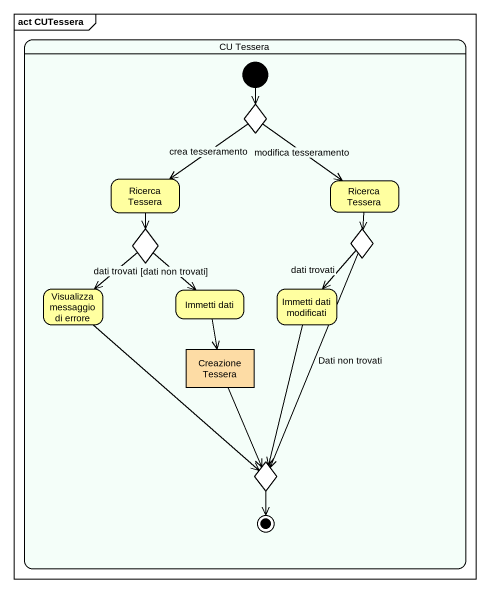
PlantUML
@startuml
mainframe act CUTessera
hide empty description
state "CU Tessera" as CU_Tessera #F4FEF9 {
  state choice1 <<choice>>
  state "Ricerca Tessera" as Ricerca_Tessera #FFFFA0
  state "Ricerca Tessera" as Ricerca_Tessera_2 #FFFFA0
  state choice2 <<choice>>
  state choice3 <<choice>>
  state "Visualizza messaggio di errore" as Visualizza_messaggio_di #FFFFA0
  state "Immetti dati" as Immetti_dati #FFFFA0
  state "Immetti dati modificati" as Immetti_dati_modificati #FFFFA0
  state "Creazione Tessera" as Creazione_Tessera <<object>> #FDDCA5
  state choice4 <<choice>>
  [*] --> choice1
  choice4 --> [*]
}
choice1 --> Ricerca_Tessera : crea tesseramento
choice1 --> Ricerca_Tessera_2 : modifica tesseramento
Ricerca_Tessera --> choice2
Ricerca_Tessera_2 --> choice3
choice2 --> Visualizza_messaggio_di : dati trovati
choice2 --> Immetti_dati : [dati non trovati]
choice3 --> Immetti_dati_modificati : dati trovati
choice3 --> choice4 : Dati non trovati
Visualizza_messaggio_di --> choice4
Immetti_dati --> Creazione_Tessera
Immetti_dati_modificati --> choice4
Creazione_Tessera --> choice4
@enduml
